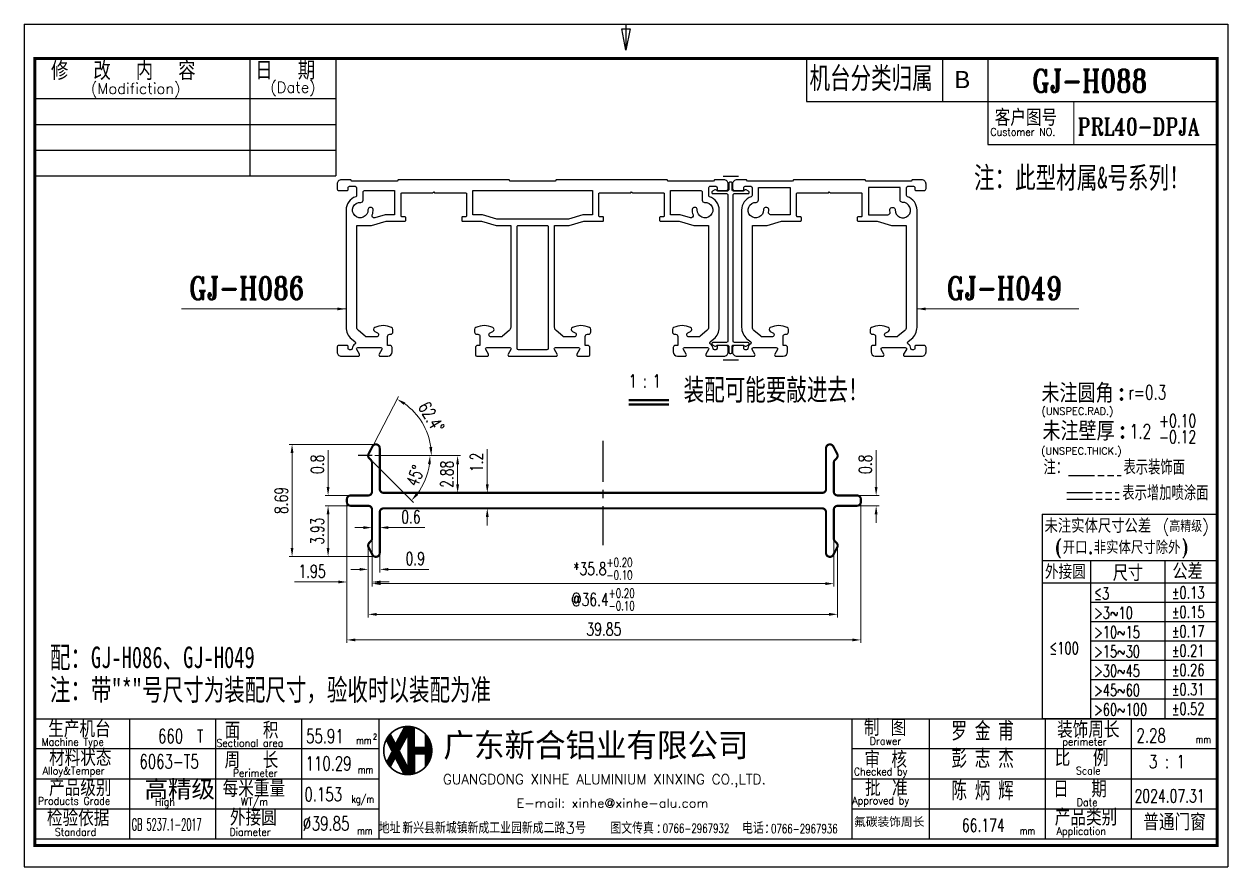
# Model space of a CAD drawing. Header units: millimetres. Extents: x 2330 to 2610, y 377 to 573.
import ezdxf

# ---------------------------------------------------------------- set-up
doc = ezdxf.new("R2010")
doc.units = ezdxf.units.MM
doc.header["$LTSCALE"] = 0.5
for name, pattern in [('ACAD_ISO02W100', [15, 12, -3]), ('ACAD_ISO09W100', [45, 24, -3, 6, -3, 6, -3]), ('CENTER', [50.8, 31.75, -6.35, 6.35, -6.35])]:
    doc.linetypes.add(name, pattern=pattern)
doc.layers.get('DEFPOINTS').update_dxf_attribs({"color": 1})
for name, color, linetype in [('图层1', 1, 'Continuous'), ('图层2', 3, 'Continuous'), ('图层4', 3, 'ACAD_ISO02W100'), ('图层5', 2, 'Continuous'), ('图框', 9, 'Continuous'), ('型材', 7, 'Continuous'), ('型材线', 7, 'Continuous')]:
    doc.layers.add(name, color=color, linetype=linetype)
doc.styles.add('CTXT', font='romand.shx', dxfattribs={"width": 0.7, "height": 3})
doc.styles.add('ROMAND', font='romand', dxfattribs={"width": 0.7, "height": 3})
doc.styles.add('ROMANT', font='romant', dxfattribs={"width": 0.7})
doc.styles.add('ST64F', font='romant', dxfattribs={"height": 2, "bigfont": 'ST64F'})
doc.styles.add('样式 2', font='arial.ttf', dxfattribs={"height": 3.5})
doc.dimstyles.new('(比例3)', dxfattribs={"dimscale": 0, "dimtxt": 3, "dimasz": 2, "dimexe": 0.7, "dimexo": 0.625, "dimgap": 1, "dimtad": 1, "dimlfac": 0.333333, "dimzin": 9, "dimdsep": 46, "dimtxsty": 'CTXT', "dimcen": 0, "dimclrd": 193, "dimclre": 193, "dimclrt": 2, "dimadec": 1, "dimazin": 2, "dimtfac": 1, "dimtofl": 0, "dimtmove": 0, "dimatfit": 3, "dimfxl": 0, "dimtolj": 1, "dimlwd": 13, "dimlwe": 13, "dimarcsym": 0})

# ---------------------------------------------------------------- blocks, each defined once
blk = doc.blocks.new('*D0')
at = {"color": 193, "lineweight": 13, "ltscale": 5}
for p, q in [((2411.4, 456.4), (2411.4, 442.4)), ((2518.8, 458.55), (2518.8, 442.4)), ((2413.4, 443.1), (2516.8, 443.1))]:
    blk.add_line(p, q, dxfattribs=at)
at = {"color": 193, "ltscale": 5}
for points in [[(2413.4, 443.43), (2413.4, 442.77), (2411.4, 443.1)], [(2516.8, 443.43), (2516.8, 442.77), (2518.8, 443.1)]]:
    blk.add_solid(points, dxfattribs=at)
at = {"layer": 'DEFPOINTS', "color": 0, "ltscale": 5}
for p in [(2411.4, 457.03), (2518.8, 459.17), (2518.8, 443.1)]:
    blk.add_point(p, dxfattribs=at)
at = {"color": 2, "ltscale": 5, "insert": (2465.1, 446.55), "char_height": 3, "attachment_point": 5, "style": 'CTXT'}
blk.add_mtext('\\A1;*35.8{\\H0.7x;\\S+0.20^ -0.10;}', dxfattribs=at)
blk = doc.blocks.new('*D1')
at = {"color": 193, "lineweight": 13, "ltscale": 5}
for p, q in [((2410.5, 451.33), (2410.5, 435.26)), ((2519.7, 451.33), (2519.7, 435.26)), ((2517.7, 435.96), (2412.5, 435.96))]:
    blk.add_line(p, q, dxfattribs=at)
at = {"color": 193, "ltscale": 5}
for points in [[(2412.5, 436.29), (2412.5, 435.62), (2410.5, 435.96)], [(2517.7, 436.29), (2517.7, 435.62), (2519.7, 435.96)]]:
    blk.add_solid(points, dxfattribs=at)
at = {"layer": 'DEFPOINTS', "color": 0, "ltscale": 5}
for p in [(2410.5, 451.95), (2519.7, 451.95), (2410.5, 435.96)]:
    blk.add_point(p, dxfattribs=at)
at = {"color": 2, "ltscale": 5, "insert": (2465.1, 439.41), "char_height": 3, "attachment_point": 5, "style": 'CTXT'}
blk.add_mtext('\\A1;@36.4{\\H0.7x;\\S+0.20^ -0.10;}', dxfattribs=at)
blk = doc.blocks.new('*D2')
at = {"color": 193, "lineweight": 13, "ltscale": 5}
for p, q in [((2405.55, 461.78), (2405.55, 429.31)), ((2525.1, 461.63), (2525.1, 429.31)), ((2407.55, 430.01), (2523.1, 430.01))]:
    blk.add_line(p, q, dxfattribs=at)
at = {"color": 193, "ltscale": 5}
for points in [[(2407.55, 430.34), (2407.55, 429.68), (2405.55, 430.01)], [(2523.1, 430.34), (2523.1, 429.68), (2525.1, 430.01)]]:
    blk.add_solid(points, dxfattribs=at)
at = {"layer": 'DEFPOINTS', "color": 0, "ltscale": 5}
for p in [(2405.55, 462.4), (2525.1, 462.25), (2525.1, 430.01)]:
    blk.add_point(p, dxfattribs=at)
at = {"color": 2, "ltscale": 5, "insert": (2465.32, 432.51), "char_height": 3, "attachment_point": 5, "style": 'CTXT'}
blk.add_mtext('\\A1;39.85', dxfattribs=at)
blk = doc.blocks.new('*D3')
at = {"color": 193, "lineweight": 13, "ltscale": 5}
for p, q in [((2411.4, 456.4), (2411.4, 455.43)), ((2413.2, 456.4), (2413.2, 455.43)), ((2409.4, 456.13), (2407.4, 456.13)), ((2415.2, 456.13), (2423.7, 456.13))]:
    blk.add_line(p, q, dxfattribs=at)
at = {"color": 193, "ltscale": 5}
for points in [[(2409.4, 456.46), (2409.4, 455.8), (2411.4, 456.13)], [(2415.2, 456.46), (2415.2, 455.8), (2413.2, 456.13)]]:
    blk.add_solid(points, dxfattribs=at)
at = {"layer": 'DEFPOINTS', "color": 0, "ltscale": 5}
for p in [(2411.4, 457.03), (2413.2, 457.03), (2413.2, 456.13)]:
    blk.add_point(p, dxfattribs=at)
at = {"color": 2, "ltscale": 5, "insert": (2420.45, 458.63), "char_height": 3, "attachment_point": 5, "style": 'CTXT'}
blk.add_mtext('\\A1;0.6', dxfattribs=at)
blk = doc.blocks.new('*D4')
at = {"color": 193, "lineweight": 13, "ltscale": 5}
for p, q in [((2410.5, 451.33), (2410.5, 445.72)), ((2413.2, 452.12), (2413.2, 445.72)), ((2408.5, 446.42), (2406.5, 446.42)), ((2415.2, 446.42), (2424.65, 446.42))]:
    blk.add_line(p, q, dxfattribs=at)
at = {"color": 193, "ltscale": 5}
for points in [[(2408.5, 446.75), (2408.5, 446.09), (2410.5, 446.42)], [(2415.2, 446.75), (2415.2, 446.09), (2413.2, 446.42)]]:
    blk.add_solid(points, dxfattribs=at)
at = {"layer": 'DEFPOINTS', "color": 0, "ltscale": 5}
for p in [(2410.5, 451.95), (2413.2, 452.75), (2413.2, 446.42)]:
    blk.add_point(p, dxfattribs=at)
at = {"color": 2, "ltscale": 5, "insert": (2421.45, 448.92), "char_height": 3, "attachment_point": 5, "style": 'CTXT'}
blk.add_mtext('\\A1;0.9', dxfattribs=at)
blk = doc.blocks.new('*D5')
at = {"color": 193, "lineweight": 13, "ltscale": 5}
for p, q in [((2411.67, 475.48), (2392.1, 475.48)), ((2392.8, 451.4), (2392.8, 473.48)), ((2411.67, 449.4), (2392.1, 449.4))]:
    blk.add_line(p, q, dxfattribs=at)
at = {"color": 193, "ltscale": 5}
for points in [[(2392.47, 473.48), (2393.13, 473.48), (2392.8, 475.48)], [(2392.47, 451.4), (2393.13, 451.4), (2392.8, 449.4)]]:
    blk.add_solid(points, dxfattribs=at)
at = {"layer": 'DEFPOINTS', "color": 0, "ltscale": 5}
for p in [(2392.8, 475.48), (2412.3, 475.48), (2412.3, 449.4)]:
    blk.add_point(p, dxfattribs=at)
at = {"color": 2, "ltscale": 5, "insert": (2390.3, 462.44), "char_height": 3, "attachment_point": 5, "rotation": 90, "style": 'CTXT'}
blk.add_mtext('\\A1;8.69', dxfattribs=at)
blk = doc.blocks.new('*D6')
at = {"color": 193, "lineweight": 13, "ltscale": 5}
for p, q in [((2405.55, 451.11), (2405.55, 442.78)), ((2411.4, 451.11), (2411.4, 442.78)), ((2403.55, 443.48), (2393.35, 443.48)), ((2413.4, 443.48), (2415.4, 443.48))]:
    blk.add_line(p, q, dxfattribs=at)
at = {"color": 193, "ltscale": 5}
for points in [[(2403.55, 443.82), (2403.55, 443.15), (2405.55, 443.48)], [(2413.4, 443.82), (2413.4, 443.15), (2411.4, 443.48)]]:
    blk.add_solid(points, dxfattribs=at)
at = {"layer": 'DEFPOINTS', "color": 0, "ltscale": 5}
for p in [(2405.55, 451.74), (2411.4, 451.74), (2405.55, 443.48)]:
    blk.add_point(p, dxfattribs=at)
at = {"color": 2, "ltscale": 5, "insert": (2397.45, 445.98), "char_height": 3, "attachment_point": 5, "style": 'CTXT'}
blk.add_mtext('\\A1;1.95', dxfattribs=at)
blk = doc.blocks.new('*D7')
at = {"color": 193, "lineweight": 13, "ltscale": 5}
for p, q in [((2411.79, 475.55), (2417.56, 486.61)), ((2412.02, 472.86), (2425.9, 472.86))]:
    blk.add_line(p, q, dxfattribs=at)
blk.add_arc((2410.38, 472.86), 14.82, 7.74, 54.7001, dxfattribs=at)
at = {"color": 193, "ltscale": 5}
for points in [[(2418.77, 484.67), (2419.12, 485.23), (2417.24, 485.99)], [(2425.4, 474.88), (2424.73, 474.83), (2425.2, 472.86)]]:
    blk.add_solid(points, dxfattribs=at)
at = {"layer": 'DEFPOINTS', "color": 0, "ltscale": 5}
for p in [(2424.23, 478.12), (2410.6, 473.27), (2411.5, 475), (2408.15, 472.86), (2411.4, 472.86)]:
    blk.add_point(p, dxfattribs=at)
at = {"color": 2, "ltscale": 5, "insert": (2425.19, 481.83), "char_height": 3, "attachment_point": 5, "rotation": 301.2201, "style": 'CTXT'}
blk.add_mtext('\\A1;62.4°', dxfattribs=at)
blk = doc.blocks.new('*D8')
at = {"color": 193, "lineweight": 13, "ltscale": 0.4}
for p, q in [((2411.58, 471.41), (2421.06, 461.93)), ((2412.02, 472.86), (2425.59, 472.86))]:
    blk.add_line(p, q, dxfattribs=at)
blk.add_arc((2410.13, 472.86), 14.76, 322.7696, 352.2304, dxfattribs=at)
at = {"color": 193, "ltscale": 0.4}
for points in [[(2424.42, 470.89), (2425.08, 470.84), (2424.89, 472.86)], [(2422.13, 463.71), (2421.63, 464.15), (2420.56, 462.42)]]:
    blk.add_solid(points, dxfattribs=at)
at = {"layer": 'DEFPOINTS', "color": 0, "ltscale": 0.4}
for p in [(2408.15, 472.86), (2410.76, 472.22), (2411.13, 471.85), (2411.4, 472.86), (2422.91, 465.48)]:
    blk.add_point(p, dxfattribs=at)
at = {"color": 2, "ltscale": 0.4, "insert": (2421.45, 468.17), "char_height": 3, "attachment_point": 5, "rotation": 67.5, "style": 'CTXT'}
blk.add_mtext('\\A1;45°', dxfattribs=at)
blk = doc.blocks.new('*D9')
at = {"color": 193, "lineweight": 13, "ltscale": 0.4}
for p, q in [((2401.18, 465.6), (2401.18, 474.1)), ((2407.85, 463.6), (2400.48, 463.6)), ((2407.4, 461.2), (2400.48, 461.2)), ((2401.18, 459.2), (2401.18, 457.2))]:
    blk.add_line(p, q, dxfattribs=at)
at = {"color": 193, "ltscale": 0.4}
for points in [[(2400.84, 465.6), (2401.51, 465.6), (2401.18, 463.6)], [(2400.84, 459.2), (2401.51, 459.2), (2401.18, 461.2)]]:
    blk.add_solid(points, dxfattribs=at)
at = {"layer": 'DEFPOINTS', "color": 0, "ltscale": 0.4}
for p in [(2401.18, 463.6), (2408.47, 463.6), (2408.03, 461.2)]:
    blk.add_point(p, dxfattribs=at)
at = {"color": 2, "ltscale": 0.4, "insert": (2398.68, 470.85), "char_height": 3, "attachment_point": 5, "rotation": 90, "style": 'CTXT'}
blk.add_mtext('\\A1;0.8', dxfattribs=at)
blk = doc.blocks.new('*D10')
at = {"color": 193, "lineweight": 13, "ltscale": 0.4}
for p, q in [((2438.21, 466.2), (2438.21, 474.4)), ((2432.97, 464.2), (2438.91, 464.2)), ((2432.44, 460.6), (2438.91, 460.6)), ((2438.21, 458.6), (2438.21, 456.6))]:
    blk.add_line(p, q, dxfattribs=at)
at = {"color": 193, "ltscale": 0.4}
for points in [[(2437.87, 466.2), (2438.54, 466.2), (2438.21, 464.2)], [(2437.87, 458.6), (2438.54, 458.6), (2438.21, 460.6)]]:
    blk.add_solid(points, dxfattribs=at)
at = {"layer": 'DEFPOINTS', "color": 0, "ltscale": 0.4}
for p in [(2432.35, 464.2), (2438.21, 464.2), (2431.81, 460.6)]:
    blk.add_point(p, dxfattribs=at)
at = {"color": 2, "ltscale": 0.4, "insert": (2435.71, 471.3), "char_height": 3, "attachment_point": 5, "rotation": 90, "style": 'CTXT'}
blk.add_mtext('\\A1;1.2', dxfattribs=at)
blk = doc.blocks.new('*D11')
at = {"color": 193, "lineweight": 13, "ltscale": 0.4}
for p, q in [((2528.65, 465.6), (2528.65, 474.1)), ((2523.01, 463.6), (2529.35, 463.6)), ((2523.01, 461.2), (2529.35, 461.2)), ((2528.65, 459.2), (2528.65, 457.2))]:
    blk.add_line(p, q, dxfattribs=at)
at = {"color": 193, "ltscale": 0.4}
for points in [[(2528.31, 465.6), (2528.98, 465.6), (2528.65, 463.6)], [(2528.31, 459.2), (2528.98, 459.2), (2528.65, 461.2)]]:
    blk.add_solid(points, dxfattribs=at)
at = {"layer": 'DEFPOINTS', "color": 0, "ltscale": 0.4}
for p in [(2522.38, 463.6), (2528.65, 463.6), (2522.38, 461.2)]:
    blk.add_point(p, dxfattribs=at)
at = {"color": 2, "ltscale": 0.4, "insert": (2526.15, 470.85), "char_height": 3, "attachment_point": 5, "rotation": 90, "style": 'CTXT'}
blk.add_mtext('\\A1;0.8', dxfattribs=at)
blk = doc.blocks.new('*D12')
at = {"color": 193, "lineweight": 13, "ltscale": 0.4}
for p, q in [((2418.83, 472.86), (2432.01, 472.86)), ((2431.31, 466.2), (2431.31, 470.86)), ((2417.81, 464.2), (2432.01, 464.2))]:
    blk.add_line(p, q, dxfattribs=at)
at = {"color": 193, "ltscale": 0.4}
for points in [[(2430.97, 470.86), (2431.64, 470.86), (2431.31, 472.86)], [(2430.97, 466.2), (2431.64, 466.2), (2431.31, 464.2)]]:
    blk.add_solid(points, dxfattribs=at)
at = {"layer": 'DEFPOINTS', "color": 0, "ltscale": 0.4}
for p in [(2418.21, 472.86), (2431.31, 472.86), (2417.19, 464.2)]:
    blk.add_point(p, dxfattribs=at)
at = {"color": 2, "ltscale": 0.4, "insert": (2428.81, 468.53), "char_height": 3, "attachment_point": 5, "rotation": 90, "style": 'CTXT'}
blk.add_mtext('\\A1;2.88', dxfattribs=at)
blk = doc.blocks.new('*D13')
at = {"color": 193, "lineweight": 13, "ltscale": 0.4}
for p, q in [((2407.4, 461.2), (2400.48, 461.2)), ((2401.18, 459.2), (2401.18, 451.4)), ((2406.67, 449.4), (2400.48, 449.4))]:
    blk.add_line(p, q, dxfattribs=at)
at = {"color": 193, "ltscale": 0.4}
for points in [[(2400.84, 459.2), (2401.51, 459.2), (2401.18, 461.2)], [(2400.84, 451.4), (2401.51, 451.4), (2401.18, 449.4)]]:
    blk.add_solid(points, dxfattribs=at)
at = {"layer": 'DEFPOINTS', "color": 0, "ltscale": 0.4}
for p in [(2408.03, 461.2), (2401.18, 449.4), (2407.3, 449.4)]:
    blk.add_point(p, dxfattribs=at)
at = {"color": 2, "ltscale": 0.4, "insert": (2398.68, 455.3), "char_height": 3, "attachment_point": 5, "rotation": 90, "style": 'CTXT'}
blk.add_mtext('\\A1;3.93', dxfattribs=at)

msp = doc.modelspace()

# ---------------------------------------------------------------- linework, layer by layer
at = {"color": 1}
for p, q in [((2330.47, 573.222), (2610.47, 573.222)), ((2610.47, 573.222), (2610.47, 377.222)), ((2418.968, 409.835), (2416.836, 405.877)), ((2421.255, 405.056), (2421.255, 409.668)), ((2415.655, 408.144), (2416.836, 405.877)), ((2419.712, 407.97), (2417.695, 404.226)), ((2423.768, 408.145), (2423.768, 405.056)), ((2417.695, 404.226), (2420.548, 398.751)), ((2421.255, 405.056), (2423.768, 405.056)), ((2421.255, 403.517), (2423.768, 403.517)), ((2421.255, 403.517), (2421.255, 398.905)), ((2423.768, 403.517), (2423.768, 400.427)), ((2416.813, 402.588), (2415.652, 400.432)), ((2416.813, 402.588), (2418.806, 398.762))]:
    msp.add_line(p, q, dxfattribs=at)
at = {"color": 6}
for p, q in [((2470.47, 567.145), (2469.47, 572.145)), ((2469.47, 572.145), (2471.47, 572.145)), ((2470.47, 573.222), (2470.47, 567.145)), ((2471.47, 572.145), (2470.47, 567.145)), ((2382.97, 565.223), (2382.97, 537.896)), ((2402.97, 565.223), (2402.97, 537.896)), ((2332.966, 555.896), (2402.97, 555.896)), ((2332.966, 549.896), (2402.97, 549.896)), ((2332.966, 543.896), (2402.97, 543.896)), ((2332.966, 537.896), (2402.97, 537.896))]:
    msp.add_line(p, q, dxfattribs=at)
at = {"color": 4}
for p, q in [((2607.716, 487.254), (2607.716, 411.694)), ((2567.281, 459.246), (2567.281, 411.694)), ((2567.281, 459.246), (2607.716, 459.246)), ((2332.716, 411.694), (2607.716, 411.694)), ((2374.965, 411.694), (2374.965, 383.726)), ((2394.965, 411.694), (2394.965, 383.726)), ((2412.965, 411.694), (2412.965, 383.726)), ((2522.965, 411.694), (2522.965, 383.726)), ((2540.963, 411.618), (2540.963, 383.649)), ((2607.716, 411.694), (2567.281, 411.694)), ((2567.961, 411.694), (2567.961, 383.726)), ((2587.965, 411.694), (2587.965, 383.726)), ((2522.965, 404.726), (2607.966, 404.726)), ((2522.965, 397.726), (2607.966, 397.726)), ((2522.965, 390.726), (2607.966, 390.726))]:
    msp.add_line(p, q, dxfattribs=at)
at = {"color": 0, "ltscale": 0.4}
msp.add_line((2411.398, 472.858), (2408.149, 472.858), dxfattribs=at)
at = {"color": 4, "ltscale": 0.18}
for p, q in [((2607.716, 448.437), (2567.281, 448.437)), ((2578.579, 411.694), (2578.579, 448.437)), ((2595.865, 411.694), (2595.865, 448.437)), ((2607.716, 443.194), (2567.281, 443.194)), ((2607.716, 438.694), (2578.579, 438.694)), ((2607.716, 434.194), (2578.579, 434.194)), ((2607.716, 429.694), (2578.579, 429.694)), ((2607.716, 425.194), (2578.579, 425.194)), ((2607.716, 420.694), (2578.579, 420.694)), ((2607.716, 416.194), (2578.579, 416.194))]:
    msp.add_line(p, q, dxfattribs=at)
at = {"color": 1, "lineweight": 13, "ltscale": 0.18}
msp.add_line((2419.712, 407.97), (2419.712, 400.354), dxfattribs=at)
at = {"color": 1}
for points in [[(2330.47, 573.222), (2330.47, 377.222), (2610.47, 377.222)], [(2414.666, 406.711), (2415.953, 404.239)]]:
    msp.add_lwpolyline(points, dxfattribs=at)
at = {"color": 3, "lineweight": 13, "const_width": 0.68}
msp.add_lwpolyline([(2332.97, 565.222), (2332.97, 382.222), (2607.97, 382.222), (2607.97, 565.222)], close=True, dxfattribs=at)
at = {"color": 4}
for points in [[(2512.442, 565.222), (2512.442, 555.223), (2607.97, 555.223)], [(2544.051, 565.222), (2544.051, 555.223)], [(2554.6, 565.222), (2554.6, 555.223), (2554.6, 545.223), (2607.97, 545.223)], [(2332.716, 411.694), (2607.716, 411.694)], [(2354.965, 411.694), (2354.965, 383.726)], [(2332.966, 404.726), (2412.965, 404.726)], [(2332.966, 397.726), (2412.965, 397.726)], [(2332.966, 390.726), (2412.965, 390.726)], [(2332.966, 383.726), (2607.966, 383.726)]]:
    msp.add_lwpolyline(points, dxfattribs=at)
at = {"color": 4, "lineweight": 13}
msp.add_lwpolyline([(2574.604, 555.223), (2574.604, 545.223)], dxfattribs=at)
at = {"color": 0}
for points in [[(2454.209, 495.993, 0.5773501), (2454.469, 496.443), (2453.834, 497.543, -0.5773503), (2454.093, 497.993), (2459.424, 497.993, -0.5773503), (2459.684, 497.543), (2459.049, 496.443, 0.5773505), (2459.309, 495.993), (2461.759, 495.993, 0.4142134), (2462.059, 496.293), (2462.059, 497.993, 0.4142136), (2461.559, 498.493), (2461.009, 498.493), (2461.009, 500.593, -0.4142136), (2461.509, 501.093), (2461.759, 501.093, 0.4142136), (2462.259, 501.593), (2462.259, 502.211, 0.2932528), (2461.967, 502.665, 0.218998), (2458.038, 502.66, 0.6238818), (2458.018, 501.762), (2458.646, 501.437, -0.7856747), (2458.416, 500.493), (2456.115, 500.493, -0.176327), (2455.793, 500.61), (2454.217, 501.933, -0.2216947), (2453.859, 502.699), (2453.859, 526.393), (2457.278, 526.393), (2460.658, 527.393), (2465.058, 527.393, 0.4142136), (2465.258, 527.593), (2465.258, 528.193, 0.4142136), (2465.058, 528.393), (2464.358, 528.393, -0.4142136), (2464.158, 528.593), (2464.158, 533.793, -0.4142136), (2464.358, 533.993), (2471.559, 533.993), (2471.759, 534.193), (2471.959, 533.993), (2479.159, 533.993, -0.4142136), (2479.359, 533.793), (2479.359, 528.593, -0.4142136), (2479.159, 528.393), (2478.459, 528.393, 0.4142136), (2478.259, 528.193), (2478.259, 527.593, 0.4142136), (2478.459, 527.393), (2482.859, 527.393), (2486.24, 526.393), (2489.658, 526.393), (2489.658, 502.699, -0.2216947), (2489.301, 501.933), (2487.724, 500.61, -0.176327), (2487.403, 500.493), (2485.102, 500.493, -0.7856747), (2484.872, 501.437), (2485.499, 501.762, 0.6238818), (2485.479, 502.66, 0.218998), (2481.55, 502.665, 0.2932528), (2481.259, 502.211), (2481.259, 501.593, 0.4142136), (2481.759, 501.093), (2482.009, 501.093, -0.4142136), (2482.509, 500.593), (2482.509, 498.493), (2481.959, 498.493, 0.4142136), (2481.459, 497.993), (2481.459, 496.993, 0.4142134), (2482.459, 495.993), (2484.209, 495.993, 0.5773505), (2484.469, 496.443), (2483.834, 497.543, -0.5773503), (2484.093, 497.993), (2489.424, 497.993, -0.5773503), (2489.684, 497.543), (2489.049, 496.443, 0.5773501), (2489.309, 495.993), (2493.259, 495.993, 0.4142137), (2494.259, 496.993), (2494.259, 497.993, 0.4142136), (2493.759, 498.493), (2491.956, 498.493, 0.4142136), (2491.656, 498.193), (2491.656, 497.793, -0.4142137), (2491.356, 497.493), (2491.021, 497.493, -0.3960119), (2490.722, 497.775, 0.2476537), (2490.089, 498.81, -0.5162598), (2490.05, 499.298), (2490.908, 500.018, 0.2216947), (2492.158, 502.699), (2492.158, 529.959, 0.3219683), (2489.911, 533.086, -0.3219683), (2489.707, 533.37), (2489.707, 535.193, -0.4142134), (2490.007, 535.493), (2491.356, 535.493, -0.4142137), (2491.656, 535.193), (2491.656, 534.793, 0.4142136), (2491.956, 534.493), (2493.759, 534.493, 0.4142136), (2494.259, 534.993), (2494.259, 535.993, 0.4142136), (2493.259, 536.993), (2491.059, 536.993), (2490.809, 536.693), (2480.309, 536.693), (2480.059, 536.993), (2454.259, 536.993), (2454.009, 536.693), (2443.509, 536.693), (2443.259, 536.993), (2417.459, 536.993), (2417.209, 536.693), (2406.709, 536.693), (2406.459, 536.993), (2404.259, 536.993, 0.4142136), (2403.259, 535.993), (2403.259, 534.993, 0.4142136), (2403.759, 534.493), (2405.562, 534.493, 0.4142136), (2405.862, 534.793), (2405.862, 535.193, -0.4142137), (2406.162, 535.493), (2407.51, 535.493, -0.4142134), (2407.81, 535.193), (2407.81, 533.37, -0.3219683), (2407.606, 533.086, 0.3219683), (2405.359, 529.959), (2405.359, 502.699, 0.2216947), (2406.61, 500.018), (2407.467, 499.298, -0.5162598), (2407.428, 498.81, 0.2476537), (2406.796, 497.775, -0.3960119), (2406.496, 497.493), (2406.162, 497.493, -0.4142137), (2405.862, 497.793), (2405.862, 498.193, 0.4142136), (2405.562, 498.493), (2403.759, 498.493, 0.4142136), (2403.259, 497.993), (2403.259, 496.993, 0.4142137), (2404.259, 495.993), (2408.209, 495.993, 0.5773501), (2408.469, 496.443), (2407.834, 497.543, -0.5773503), (2408.093, 497.993), (2413.424, 497.993, -0.5773503), (2413.684, 497.543), (2413.049, 496.443, 0.5773505), (2413.309, 495.993), (2415.059, 495.993, 0.4142134), (2416.059, 496.993), (2416.059, 497.993, 0.4142136), (2415.559, 498.493), (2415.009, 498.493), (2415.009, 500.593, -0.4142136), (2415.509, 501.093), (2415.759, 501.093, 0.4142136), (2416.259, 501.593), (2416.259, 502.211, 0.2932528), (2415.967, 502.665, 0.218998), (2412.038, 502.66, 0.6238818), (2412.018, 501.762), (2412.646, 501.437, -0.7856747), (2412.416, 500.493), (2410.115, 500.493, -0.176327), (2409.793, 500.61), (2408.217, 501.933, -0.2216947), (2407.859, 502.699), (2407.859, 526.393), (2411.278, 526.393), (2414.658, 527.393), (2419.058, 527.393, 0.4142136), (2419.258, 527.593), (2419.258, 528.193, 0.4142136), (2419.058, 528.393), (2418.358, 528.393, -0.4142136), (2418.158, 528.593), (2418.158, 533.793, -0.4142136), (2418.358, 533.993), (2425.559, 533.993), (2425.759, 534.193), (2425.959, 533.993), (2433.159, 533.993, -0.4142136), (2433.359, 533.793), (2433.359, 528.593, -0.4142136), (2433.159, 528.393), (2432.459, 528.393, 0.4142136), (2432.259, 528.193), (2432.259, 527.593, 0.4142136), (2432.459, 527.393), (2436.859, 527.393), (2440.24, 526.393), (2443.658, 526.393), (2443.658, 502.699, -0.2216947), (2443.301, 501.933), (2441.724, 500.61, -0.176327), (2441.403, 500.493), (2439.102, 500.493, -0.7856747), (2438.872, 501.437), (2439.499, 501.762, 0.6238818), (2439.479, 502.66, 0.218998), (2435.55, 502.665, 0.2932528), (2435.259, 502.211), (2435.259, 501.593, 0.4142136), (2435.759, 501.093), (2436.009, 501.093, -0.4142136), (2436.509, 500.593), (2436.509, 498.493), (2435.959, 498.493, 0.4142136), (2435.459, 497.993), (2435.459, 496.293, 0.4142134), (2435.759, 495.993), (2438.209, 495.993, 0.5773505), (2438.469, 496.443), (2437.834, 497.543, -0.5773503), (2438.093, 497.993), (2443.424, 497.993, -0.5773503), (2443.684, 497.543), (2443.049, 496.443, 0.5773501), (2443.309, 495.993), (2448.759, 495.993)], [(2411.447, 528.851, 0.1101022), (2411.654, 530.14, 0.4744979), (2411.025, 530.593), (2410.828, 530.54, 0.3513914), (2410.458, 530.035, -2.6121977), (2408.778, 531.755, 0.4335916), (2409.31, 532.254), (2409.31, 534.193, -0.4142136), (2409.61, 534.493), (2416.658, 534.493), (2416.658, 528.893), (2414.441, 528.893), (2412.054, 528.187, -0.6258269)], [(2486.07, 528.851, -0.6258269), (2485.464, 528.187), (2483.077, 528.893), (2480.859, 528.893), (2480.859, 534.493), (2487.907, 534.493, -0.4142136), (2488.207, 534.193), (2488.207, 532.254, 0.4335916), (2488.74, 531.755, -2.6121977), (2487.06, 530.035, 0.3513914), (2486.69, 530.54), (2486.492, 530.593, 0.4744979), (2485.864, 530.14, 0.1101022)], [(2452.059, 526.393, -0.4142136), (2452.359, 526.093), (2452.359, 497.793, -0.4142134), (2452.059, 497.493), (2448.759, 497.493), (2445.458, 497.493, -0.4142134), (2445.158, 497.793), (2445.158, 526.093, -0.4142136), (2445.458, 526.393)]]:
    msp.add_lwpolyline(points, format="xyb", close=True, dxfattribs=at)
at = {"color": 7}
msp.add_lwpolyline([(2498.031, 498.381, 0.3276227), (2498.382, 498.327), (2498.957, 498.627, 0.7843828), (2498.818, 499.193), (2495.659, 499.193, -0.4142136), (2495.359, 499.493), (2495.359, 533.493, -0.4142136), (2495.659, 533.793), (2498.818, 533.793, 0.7843828), (2498.957, 534.359), (2498.382, 534.659, 0.3276227), (2498.031, 534.606), (2497.907, 534.481, -0.1989124), (2497.695, 534.393), (2495.459, 534.393, -0.4142136), (2495.159, 534.693), (2495.159, 536.193, 0.4142136), (2494.859, 536.493), (2494.759, 536.493), (2494.659, 536.493, 0.4142136), (2494.359, 536.193), (2494.359, 534.693, -0.4142136), (2494.059, 534.393), (2491.823, 534.393, -0.1989124), (2491.611, 534.481), (2491.487, 534.606, 0.3276227), (2491.136, 534.659), (2490.561, 534.359, 0.7843828), (2490.7, 533.793), (2493.859, 533.793, -0.4142136), (2494.159, 533.493), (2494.159, 499.493, -0.4142136), (2493.859, 499.193), (2490.7, 499.193, 0.7843828), (2490.561, 498.627), (2491.136, 498.327, 0.3276227), (2491.487, 498.381), (2491.611, 498.506, -0.1989124), (2491.823, 498.593), (2494.059, 498.593, -0.4142136), (2494.359, 498.293), (2494.359, 496.943, 0.4142136), (2494.659, 496.643), (2494.759, 496.643), (2494.859, 496.643, 0.4142136), (2495.159, 496.943), (2495.159, 498.293, -0.4142136), (2495.459, 498.593), (2497.695, 498.593, -0.1989124), (2497.907, 498.506)], format="xyb", close=True, dxfattribs=at)
at = {"ltscale": 5}
for points in [[(2504.646, 501.437, -0.7856747), (2504.416, 500.493), (2502.115, 500.493, -0.176327), (2501.793, 500.61), (2500.217, 501.933, -0.2216947), (2499.859, 502.699), (2499.859, 526.393), (2503.278, 526.393), (2506.658, 527.393), (2511.058, 527.393, 0.4142136), (2511.258, 527.593), (2511.258, 528.193, 0.4142136), (2511.058, 528.393), (2510.358, 528.393, -0.4142136), (2510.158, 528.593), (2510.158, 533.793, -0.4142136), (2510.358, 533.993), (2517.559, 533.993), (2517.759, 534.193), (2517.959, 533.993), (2525.159, 533.993, -0.4142136), (2525.359, 533.793), (2525.359, 528.593, -0.4142136), (2525.159, 528.393), (2524.459, 528.393, 0.4142136), (2524.259, 528.193), (2524.259, 527.593, 0.4142136), (2524.459, 527.393), (2528.859, 527.393), (2532.24, 526.393), (2535.658, 526.393), (2535.658, 502.699, -0.2216947), (2535.301, 501.933), (2533.724, 500.61, -0.176327), (2533.403, 500.493), (2531.102, 500.493, -0.7856747), (2530.872, 501.437), (2531.499, 501.762, 0.6238818), (2531.479, 502.66, 0.218998), (2527.55, 502.665, 0.2932528), (2527.259, 502.211), (2527.259, 501.593, 0.4142136), (2527.759, 501.093), (2528.009, 501.093, -0.4142136), (2528.509, 500.593), (2528.509, 498.493), (2527.959, 498.493, 0.4142136), (2527.459, 497.993), (2527.459, 496.993, 0.4142134), (2528.459, 495.993), (2530.209, 495.993, 0.5773505), (2530.469, 496.443), (2529.834, 497.543, -0.5773503), (2530.093, 497.993), (2535.424, 497.993, -0.5773503), (2535.684, 497.543), (2535.049, 496.443, 0.5773501), (2535.309, 495.993), (2539.259, 495.993, 0.4142137), (2540.259, 496.993), (2540.259, 497.993, 0.4142136), (2539.759, 498.493), (2537.956, 498.493, 0.4142136), (2537.656, 498.193), (2537.656, 497.793, -0.4142137), (2537.356, 497.493), (2537.021, 497.493, -0.3960119), (2536.722, 497.775, 0.2476537), (2536.089, 498.81, -0.5162598), (2536.05, 499.298), (2536.908, 500.018, 0.2216947), (2538.158, 502.699), (2538.158, 529.959, 0.3219683), (2535.911, 533.086, -0.3219683), (2535.707, 533.37), (2535.707, 535.193, -0.4142134), (2536.007, 535.493), (2537.356, 535.493, -0.4142137), (2537.656, 535.193), (2537.656, 534.793, 0.4142136), (2537.956, 534.493), (2539.759, 534.493, 0.4142136), (2540.259, 534.993), (2540.259, 535.993, 0.4142136), (2539.259, 536.993), (2537.059, 536.993), (2536.809, 536.693), (2526.309, 536.693), (2526.059, 536.993), (2509.459, 536.993), (2509.209, 536.693), (2498.709, 536.693), (2498.459, 536.993), (2496.259, 536.993, 0.4142136), (2495.259, 535.993), (2495.259, 534.993, 0.4142136), (2495.759, 534.493), (2497.562, 534.493, 0.4142136), (2497.862, 534.793), (2497.862, 535.193, -0.4142137), (2498.162, 535.493), (2499.51, 535.493, -0.4142134), (2499.81, 535.193), (2499.81, 533.37, -0.3219683), (2499.606, 533.086, 0.3219683), (2497.359, 529.959), (2497.359, 502.699, 0.2216947), (2498.61, 500.018), (2499.467, 499.298, -0.5162598), (2499.428, 498.81, 0.2476537), (2498.796, 497.775, -0.3960119), (2498.496, 497.493), (2498.162, 497.493, -0.4142137), (2497.862, 497.793), (2497.862, 498.193, 0.4142136), (2497.562, 498.493), (2495.759, 498.493, 0.4142136), (2495.259, 497.993), (2495.259, 496.993, 0.4142137), (2496.259, 495.993), (2500.209, 495.993, 0.5773501), (2500.469, 496.443), (2499.834, 497.543, -0.5773503), (2500.093, 497.993), (2505.424, 497.993, -0.5773503), (2505.684, 497.543), (2505.049, 496.443, 0.5773505), (2505.309, 495.993), (2507.059, 495.993, 0.4142134), (2508.059, 496.993), (2508.059, 497.993, 0.4142136), (2507.559, 498.493), (2507.009, 498.493), (2507.009, 500.593, -0.4142136), (2507.509, 501.093), (2507.759, 501.093, 0.4142136), (2508.259, 501.593), (2508.259, 502.211, 0.2932528), (2507.967, 502.665, 0.218998), (2504.038, 502.66, 0.6238818), (2504.018, 501.762)], [(2500.736, 531.757, 0.3513914), (2501.241, 532.127), (2501.293, 532.325, 0.0655435), (2501.31, 532.454), (2501.31, 535.193), (2508.658, 535.193), (2508.658, 528.893), (2504.114, 528.893, -0.4625648), (2503.62, 529.474, 0.0557224), (2503.654, 530.14, 0.4744979), (2503.025, 530.593), (2502.828, 530.54, 0.3513914), (2502.458, 530.035, -2.5677896)], [(2534.781, 531.757, -0.3513914), (2534.277, 532.127), (2534.224, 532.325, -0.0655435), (2534.207, 532.454), (2534.207, 535.193), (2526.859, 535.193), (2526.859, 528.893), (2531.404, 528.893, 0.4625648), (2531.898, 529.474, -0.0557224), (2531.864, 530.14, -0.4744979), (2532.492, 530.593), (2532.69, 530.54, -0.3513914), (2533.06, 530.035, 2.5677896)]]:
    msp.add_lwpolyline(points, format="xyb", close=True, dxfattribs=at)
at = {"color": 0}
msp.add_lwpolyline([(2462.658, 534.493), (2462.658, 528.893), (2460.441, 528.893), (2457.061, 527.893), (2440.457, 527.893), (2437.077, 528.893), (2434.859, 528.893), (2434.859, 534.493), (2448.759, 534.493)], close=True, dxfattribs=at)
at = {"color": 7, "const_width": 0.5}
msp.add_lwpolyline([(2410.762, 452.588, 0.3276227), (2410.6, 451.535), (2411.5, 449.811, 0.7843828), (2413.198, 450.227), (2413.198, 459.705, -0.4142136), (2414.098, 460.605), (2516.098, 460.605, -0.4142136), (2516.998, 459.705), (2516.998, 450.227, 0.7843828), (2518.696, 449.811), (2519.596, 451.535, 0.3276227), (2519.434, 452.588), (2519.062, 452.961, -0.1989124), (2518.798, 453.597), (2518.798, 460.305, -0.4142136), (2519.698, 461.205), (2524.198, 461.205, 0.4142136), (2525.098, 462.105), (2525.098, 462.405), (2525.098, 462.705, 0.4142136), (2524.198, 463.605), (2519.698, 463.605, -0.4142136), (2518.798, 464.505), (2518.798, 471.212, -0.1989124), (2519.062, 471.849), (2519.434, 472.221, 0.3276227), (2519.596, 473.274), (2518.696, 474.999, 0.7843828), (2516.998, 474.582), (2516.998, 465.105, -0.4142136), (2516.098, 464.205), (2414.098, 464.205, -0.4142136), (2413.198, 465.105), (2413.198, 474.582, 0.7843828), (2411.5, 474.999), (2410.6, 473.274, 0.3276227), (2410.762, 472.221), (2411.134, 471.849, -0.1989124), (2411.398, 471.212), (2411.398, 464.505, -0.4142136), (2410.498, 463.605), (2406.448, 463.605, 0.4142136), (2405.548, 462.705), (2405.548, 462.405), (2405.548, 462.105, 0.4142136), (2406.448, 461.205), (2410.498, 461.205, -0.4142136), (2411.398, 460.305), (2411.398, 453.597, -0.1989124), (2411.134, 452.961)], format="xyb", close=True, dxfattribs=at)
at = {"color": 1, "const_width": 0.373}
msp.add_lwpolyline([(2414.114, 404.286, 1), (2425.311, 404.286, 1)], format="xyb", close=True, dxfattribs=at)
at = {"color": 1, "const_width": 0.72}
for points in [[(2419.279, 409.786), (2414.951, 401.477)], [(2419.895, 409.788), (2415.261, 400.891)], [(2420.273, 409.857), (2415.458, 400.612)], [(2414.911, 407.027), (2419.212, 398.771)], [(2415.265, 407.623), (2419.917, 398.692)], [(2415.425, 407.791), (2420.158, 398.705)], [(2421.255, 404.704), (2423.768, 404.704)], [(2421.255, 404.084), (2423.768, 404.084)], [(2421.255, 403.884), (2423.768, 403.884)]]:
    msp.add_lwpolyline(points, dxfattribs=at)
at = {"color": 1, "lineweight": 13, "ltscale": 0.18}
for points, const_width in [([(2419.969, 409.879), (2419.969, 398.694)], 0.72), ([(2420.343, 409.849), (2420.343, 398.724)], 0.72), ([(2420.887, 409.767), (2420.887, 398.806)], 0.72), ([(2423.969, 407.864), (2423.969, 400.68)], 0.432), ([(2424.379, 407.339), (2424.379, 401.234)], 0.432), ([(2424.762, 406.556), (2424.762, 402.017)], 0.432), ([(2424.912, 406.191), (2424.912, 402.382)], 0.432)]:
    msp.add_lwpolyline(points, dxfattribs=dict(at, const_width=const_width))
at = {"layer": '图层1', "linetype": 'ACAD_ISO09W100', "ltscale": 0.5}
for p, q in [((2493.066, 537.842), (2496.617, 537.842)), ((2493.066, 495.145), (2496.617, 495.145)), ((2573.429, 468.229), (2585.62, 468.229)), ((2573.006, 464.307), (2585.198, 464.307)), ((2573.006, 462.773), (2585.198, 462.773))]:
    msp.add_line(p, q, dxfattribs=at)
at = {"layer": '图层1', "ltscale": 0.18, "const_width": 0.5}
for points in [[(2480.472, 485.759), (2471.078, 485.759)], [(2480.472, 484.759), (2471.078, 484.759)]]:
    msp.add_lwpolyline(points, dxfattribs=at)
at = {"layer": '型材', "color": 1, "linetype": 'CENTER', "lineweight": -2, "ltscale": 0.6}
msp.add_line((2465.098, 476.329), (2465.098, 452.065), dxfattribs=at)

# ---------------------------------------------------------------- texts
at = {"color": 2, "lineweight": 13, "style": 'ST64F'}
for s, height, p in [('修  改  内  容', 4.2489, (2336.728, 560.212)), ('日  期', 4.2489, (2384.27, 560.298)), ('(Date)', 2.5102, (2387.738, 557.27)), ('(Modifiction)', 2.51022, (2345.998, 556.987))]:
    msp.add_text(s, height=height, dxfattribs=at).set_placement(p)
at = {"color": 4}
for s, height, style, p in [('B', 3.992, '样式 2', (2546.834, 558.33)), ('未注圆角', 4.4159, 'ST64F', (2567.099, 485.168)), (':', 4.014, 'ST64F', (2584.765, 485.745)), ('未注壁厚', 4.4159, 'ST64F', (2567.34, 476.338)), (':', 4.014, 'ST64F', (2585.006, 476.915)), ('未注实体尺寸公差', 3.2643, 'ST64F', (2567.818, 454.897)), ('(高精级)', 2.6708, 'ST64F', (2595.268, 455.12)), ('(开口.非实体尺寸除外)', 3.03495, 'ST64F', (2570.228, 449.998)), ('公差', 3.7094, 'ST64F', (2597.565, 444.077)), ('外接圆', 3.3384, 'ST64F', (2567.911, 444.173)), ('尺寸', 3.7094, 'ST64F', (2583.693, 443.7))]:
    msp.add_text(s, height=height, dxfattribs=dict(at, style=style)).set_placement(p)
at = {"color": 1}
for s, height, style, width, p in [('GJ-H088', 5.2788, 'ROMANT', 0.8, (2564.906, 557.369)), ('PRL40-DPJA', 4, 'ROMANT', 0.8, (2575.502, 547.369)), ('GJ-H086', 5.2788, 'ROMANT', 0.8, (2368.849, 509.155)), ('GJ-H049', 5.2788, 'ROMANT', 0.8, (2545.063, 509.155)), ('1.2', 3.3, 'ROMAND', 0.7, (2587.659, 476.852)), ('3 : 1', 3.025, 'ROMAND', 0.8, (2592.043, 400.221))]:
    msp.add_text(s, height=height, dxfattribs=dict(at, style=style, width=width)).set_placement(p)
at = {"color": 4, "lineweight": 13, "style": 'ST64F'}
for s, p in [('客户图号', (2556.223, 549.546)), ('生产机台', (2336.075, 407.377)), ('制 图', (2525.787, 407.669)), ('面  积', (2377.131, 407.061)), ('装饰周长', (2570.735, 407.197)), ('材料状态', (2336.275, 400.682)), ('周  长', (2377.095, 400.104)), ('审 核', (2525.924, 400.247)), ('比  例', (2570.195, 400.627)), ('产品级别', (2336.275, 393.682)), ('每米重量', (2376.651, 393.511)), ('批 准', (2526.08, 393.661)), ('日  期', (2569.82, 393.391)), ('检验依据', (2335.782, 386.697)), ('外接圆', (2378.347, 386.788)), ('产品类别', (2570.195, 386.837)), ('普通门窗', (2590.777, 385.697))]:
    msp.add_text(s, height=3.824, dxfattribs=at).set_placement(p)
at = {"color": 4, "lineweight": 13, "style": 'ST64F', "width": 0.9}
for s, height, p in [('Customer NO.', 1.78501, (2555.227, 547.252)), ('Machine Type', 1.78501, (2334.563, 405.4)), ('Sectional area', 1.78501, (2375.229, 405.13)), ('Alloy&Temper', 1.78501, (2334.799, 398.682)), ('Scale', 1.785, (2575.123, 398.705)), ('Perimeter', 1.785, (2379.034, 398.151)), ('Products Grade', 1.78501, (2333.692, 391.682)), ('High', 1.785, (2360.898, 391.464)), ('WT/m', 1.785, (2380.893, 391.487)), ('Date', 1.785, (2575.318, 391.368)), ('Application', 1.78501, (2570.632, 384.682)), ('Standard', 1.785, (2337.615, 384.456)), ('Diameter', 1.785, (2378.249, 384.451))]:
    msp.add_text(s, height=height, dxfattribs=at).set_placement(p)
at = {"color": 4, "style": 'ROMAND'}
for s, height, width, p in [('r=0.3', 3.3, 0.7, (2587.318, 485.926)), ('≤3', 2.772, 0.7, (2579.369, 439.415)), ('%%P0.13', 2.772, 0.7, (2597.369, 439.626)), ('>3~10', 2.772, 0.7, (2579.369, 434.915)), ('%%P0.15', 2.772, 0.7, (2597.369, 435.126)), ('>10~15', 2.772, 0.7, (2579.369, 430.415)), ('%%P0.17', 2.772, 0.7, (2597.369, 430.626)), ('≤100', 2.772, 0.7, (2568.964, 426.726)), ('>15~30', 2.772, 0.7, (2579.369, 425.915)), ('%%P0.21', 2.772, 0.7, (2597.369, 426.126)), ('>30~45', 2.772, 0.7, (2579.369, 421.415)), ('%%P0.26', 2.772, 0.7, (2597.369, 421.626)), ('>45~60', 2.772, 0.7, (2579.369, 416.915)), ('%%P0.31', 2.772, 0.7, (2597.369, 417.126)), ('>60~100', 2.772, 0.7, (2579.369, 412.415)), ('%%P0.52', 2.772, 0.7, (2597.369, 412.626)), ('mm', 1.7424, 0.8, (2407.722, 405.795)), ('2', 1.307, 0.8, (2411.627, 406.84)), ('mm', 1.7424, 0.8, (2602.963, 405.974)), ('mm', 1.7424, 0.8, (2408.12, 398.958)), ('kg/m', 1.7424, 0.8, (2406.63, 392.146)), ('GB 5237.1-2017', 2.77055, 0.5, (2355.503, 385.708)), ('mm', 1.7424, 0.8, (2407.94, 384.798)), ('mm', 1.7424, 0.8, (2562.038, 384.798))]:
    msp.add_text(s, height=height, dxfattribs=dict(at, width=width)).set_placement(p)
at = {"color": 3, "lineweight": 13, "style": 'ST64F'}
for s, p in [('(UNSPEC.RAD.)', (2567.107, 482.369)), ('(UNSPEC.THICK.)', (2567.023, 473.121))]:
    msp.add_text(s, height=1.67348, dxfattribs=at).set_placement(p)
at = {"color": 1, "ltscale": 0.18, "style": 'CTXT', "width": 0.7}
for s, height, p in [('660', 3.24, (2361.627, 406.02)), ('55.91', 3.24, (2396.062, 406.024)), ('2.28', 3.24, (2589.216, 406.181)), ('110.29', 3.24, (2395.953, 399.648)), ('0.153', 3.24, (2395.676, 392.479)), ('2024.07.31', 3.0218, (2588.746, 392.233)), ('%%c', 3.24, (2395.308, 385.703)), ('39.85', 3.24, (2397.381, 385.703)), ('66.174', 3.0218, (2548.586, 385.405))]:
    msp.add_text(s, height=height, dxfattribs=at).set_placement(p)
at = {"color": 6, "style": 'ST64F', "width": 1.2}
msp.add_text('广东新合铝业有限公司', height=6.224, dxfattribs=at).set_placement((2428.01, 402.214))
at = {"color": 3, "lineweight": 13, "style": 'ST64F', "width": 0.9}
for s, height, p in [('Drawer', 1.785, (2527.176, 405.596)), ('perimeter', 1.785, (2571.958, 405.458)), ('Checked by', 1.785, (2523.471, 398.512)), ('Approved by', 1.78501, (2523.109, 391.769))]:
    msp.add_text(s, height=height, dxfattribs=at).set_placement(p)
at = {"color": 4, "ltscale": 0.18, "style": 'CTXT', "width": 0.7}
msp.add_text('6063-T5', height=3.24, dxfattribs=at).set_placement((2357.299, 400.142))
at = {"color": 3, "style": 'ST64F'}
for s, height, p in [('地址', 2.6593, (2412.965, 384.982)), ('   新兴县新城镇新成工业园新成二路3号', 2.65927, (2412.511, 384.982)), (':', 2.659, (2418.576, 385.2)), ('图文传真', 2.6593, (2466.836, 384.933)), (':', 2.659, (2477.482, 385.2)), ('电话', 2.6593, (2497.461, 384.933)), (':', 2.659, (2502.695, 385.2))]:
    msp.add_text(s, height=height, dxfattribs=at).set_placement(p)
at = {"color": 3, "ltscale": 0.18, "style": 'CTXT', "width": 0.7}
for s, p in [('0766-2967932', (2479, 385.133)), ('0766-2967936', (2504.196, 385.056))]:
    msp.add_text(s, height=2.10244, dxfattribs=at).set_placement(p)
at = {"color": 4, "lineweight": 13, "attachment_point": 1, "style": 'ST64F'}
for s, insert, char_height in [('{\\fﾻﾪￎￄￏﾸﾺￚ|b0|i0|c134|p2;高精级}', (2358.495, 397.308), 4), ('{\\fSimSun|b0|i0|c134|p2;氟碳装饰周长}', (2523.506, 388.714), 2)]:
    msp.add_mtext(s, dxfattribs=dict(at, insert=insert, char_height=char_height))
at = {"layer": '图层1', "ltscale": 0.4, "style": 'CTXT', "width": 0.7}
for s, p in [('+0.10', (2594.453, 479.505)), ('-0.12', (2594.453, 475.733))]:
    msp.add_text(s, height=3, dxfattribs=at).set_placement(p)
at = {"layer": '图层1', "color": 6, "ltscale": 0.4, "insert": (2483.886, 490.702), "char_height": 5, "width": 76.60877, "attachment_point": 1, "style": 'CTXT'}
msp.add_mtext('{\\fNSimSun|b0|i0|c134|p49;装配可能要敲进去！}', dxfattribs=at)
at = {"layer": '图层1', "ltscale": 0.4, "insert": (2370.701, 409.118), "char_height": 3, "width": 4.61035, "attachment_point": 1, "style": 'CTXT'}
msp.add_mtext('T', dxfattribs=at)
at = {"layer": '图层2', "color": 6, "ltscale": 0.18, "insert": (2551.421, 540.017), "char_height": 5, "attachment_point": 1, "style": 'CTXT'}
msp.add_mtext('{\\fSimSun|b0|i0|c134|p2;注：此型材属&号系列！}', dxfattribs=at)
at = {"layer": '图层2', "color": 4, "char_height": 3.6, "attachment_point": 1, "style": 'CTXT'}
for s, insert in [('{\\fSimSun|b0|i0|c134|p2;\\H0.8333x;注：         表示装饰面}', (2567.585, 471.775)), ('{\\fSimSun|b0|i0|c134|p2;\\H0.8333x;           表示增加喷涂面}', (2570.185, 465.814))]:
    msp.add_mtext(s, dxfattribs=dict(at, insert=insert))
at = {"layer": '图层2', "ltscale": 0.18, "char_height": 5, "attachment_point": 1, "style": 'CTXT'}
for s, insert in [('{\\fSimSun|b0|i0|c134|p2;配：GJ-H086、GJ-H049}', (2336.469, 428.471)), ('{\\fSimSun|b0|i0|c134|p2;注：带"*"号尺寸为装配尺寸，验收时以装配为准}', (2336.469, 420.932))]:
    msp.add_mtext(s, dxfattribs=dict(at, insert=insert))
at = {"layer": '图层4', "ltscale": 0.18, "style": 'CTXT', "width": 0.7}
msp.add_text('1 : 1', height=3, dxfattribs=at).set_placement((2471.144, 488.733))
at = {"layer": '图层5', "char_height": 3.8, "attachment_point": 1, "style": 'CTXT'}
for s, insert in [('{\\fSimSun|b0|i0|c134|p2;罗 金 甫}', (2546.157, 410.82)), ('{\\fSimSun|b0|i0|c134|p2;彭 志 杰}', (2546.157, 404.434)), ('{\\fSimSun|b0|i0|c134|p2;陈 炳 辉}', (2546.157, 396.936))]:
    msp.add_mtext(s, dxfattribs=dict(at, insert=insert))
at = {"layer": '图框', "color": 4, "style": 'ST64F'}
msp.add_text('GUANGDONG XINHE ALUMINIUM XINXING CO.,LTD.', height=2.31137, dxfattribs=at).set_placement((2427.902, 396.465))
at = {"layer": '图框', "color": 4, "style": 'ST64F', "width": 1.1}
msp.add_text('E-mail: xinhe@xinhe-alu.com', height=2, dxfattribs=at).set_placement((2444.995, 391.051))
at = {"layer": '型材线', "ltscale": 0.4, "insert": (2513.149, 563.193), "char_height": 5, "width": 42.99077, "attachment_point": 1, "style": 'CTXT'}
msp.add_mtext('{\\fSimSun|b0|i0|c134|p2;\\C4;机台分类归属}', dxfattribs=at)

# ---------------------------------------------------------------- dimensions: what is measured, and where the dimension line sits
at = {"ltscale": 5}
dim = msp.add_angular_dim_2l(base=(2424.232, 478.122), line1=((2411.5, 474.999), (2410.6, 473.274)), line2=((2411.398, 472.858), (2408.149, 472.858)), dimstyle='(比例3)', override={"dimscale": 1}, dxfattribs=at)
dim.commit()
dim.dimension.update_dxf_attribs({"geometry": '*D7', "text_midpoint": (2425.191, 481.833)})
dim = msp.add_linear_dim(base=(2392.799, 475.482), p1=(2412.298, 449.402), p2=(2412.298, 475.482), angle=90, dimstyle='(比例3)', override={"dimscale": 1}, dxfattribs=at)
dim.commit()
dim.dimension.update_dxf_attribs({"geometry": '*D5', "text_midpoint": (2390.299, 462.442)})
at = {"color": 0, "ltscale": 0.4}
for base, p1, p2, picture, middle in [((2401.175, 463.605), (2408.029, 461.205), (2408.473, 463.605), '*D9', (2398.675, 470.855)), ((2438.208, 464.205), (2431.813, 460.605), (2432.346, 464.205), '*D10', (2435.708, 471.305)), ((2528.646, 463.605), (2522.384, 461.205), (2522.384, 463.605), '*D11', (2526.146, 470.855)), ((2431.306, 472.858), (2417.189, 464.205), (2418.21, 472.858), '*D12', (2428.806, 468.531)), ((2401.175, 449.402), (2408.029, 461.205), (2407.299, 449.402), '*D13', (2398.675, 455.303))]:
    dim = msp.add_linear_dim(base=base, p1=p1, p2=p2, angle=90, dimstyle='(比例3)', override={"dimscale": 1}, dxfattribs=at)
    dim.commit()
    dim.dimension.update_dxf_attribs({"geometry": picture, "text_midpoint": middle})
dim = msp.add_angular_dim_2l(base=(2422.908, 465.478), line1=((2411.398, 472.858), (2408.149, 472.858)), line2=((2410.762, 472.221), (2411.134, 471.849)), dimstyle='(比例3)', override={"dimscale": 1}, dxfattribs=at)
dim.commit()
dim.dimension.update_dxf_attribs({"geometry": '*D8', "text_midpoint": (2421.452, 468.166)})
at = {"ltscale": 5}
for base, p1, p2, picture, middle in [((2525.098, 430.009), (2405.548, 462.405), (2525.098, 462.255), '*D2', (2465.323, 432.509)), ((2413.198, 456.129), (2411.398, 457.026), (2413.198, 457.026), '*D3', (2420.448, 458.629)), ((2405.548, 443.482), (2411.398, 451.737), (2405.548, 451.737), '*D6', (2397.448, 445.982))]:
    dim = msp.add_linear_dim(base=base, p1=p1, p2=p2, dimstyle='(比例3)', override={"dimscale": 1}, dxfattribs=at)
    dim.commit()
    dim.dimension.update_dxf_attribs({"geometry": picture, "text_midpoint": middle})
for base, p1, p2, text, picture, middle in [((2518.798, 443.1), (2411.398, 457.026), (2518.798, 459.175), '*<>{\\H0.7x;\\S+0.20^ -0.10;}', '*D0', (2465.098, 446.55)), ((2410.498, 435.958), (2519.698, 451.952), (2410.498, 451.952), '@<>{\\H0.7x;\\S+0.20^ -0.10;}', '*D1', (2465.098, 439.408))]:
    dim = msp.add_linear_dim(base=base, p1=p1, p2=p2, text=text, dimstyle='(比例3)', override={"dimscale": 1}, dxfattribs=at)
    dim.commit()
    dim.dimension.update_dxf_attribs({"geometry": picture, "text_midpoint": middle})
dim = msp.add_linear_dim(base=(2413.198, 446.421), p1=(2410.498, 451.952), p2=(2413.198, 452.748), dimstyle='(比例3)', override={"dimscale": 1}, dxfattribs=at)
dim.commit()
dim.dimension.update_dxf_attribs({"geometry": '*D4', "text_midpoint": (2421.448, 446.421), "dimtype": 128})

# ---------------------------------------------------------------- leaders
at = {"color": 0, "ltscale": 0.4}
for points in [[(2405.359, 506.984), (2367.07, 506.984)], [(2538.158, 506.984), (2575.759, 506.984)]]:
    msp.add_leader(points, dimstyle='(比例3)', override={"dimscale": 1, "dimtad": 0}, dxfattribs=at)

doc.saveas('drawing.dxf')
